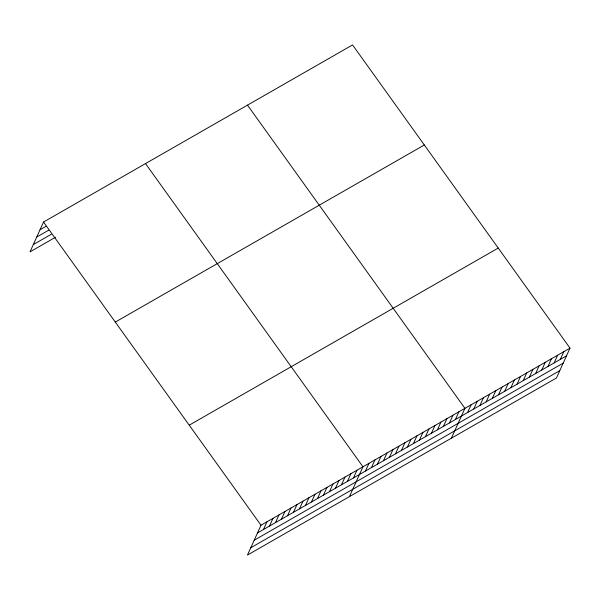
<?xml version="1.0" encoding="UTF-8"?>
<svg xmlns="http://www.w3.org/2000/svg" width="600" height="600" viewBox="0 0 600 600"><rect width="100%" height="100%" fill="white"/><g stroke="black" fill="none" stroke-linecap="round" stroke-linejoin="round"><path stroke-width="0.9" d="M570 348.12L260.985 525.225L247.447 555.075L556.463 377.97L570 348.12L352.553 44.925L43.537 222.03L30 251.88L55.492 237.27M263.483 529.493L266.985 521.783M269.483 526.058L272.985 518.347M275.483 522.615L278.978 514.912M281.483 519.18L284.978 511.47M287.483 515.745L290.978 508.035M293.475 512.303L296.978 504.592M299.475 508.868L302.978 501.158M305.475 505.425L308.97 497.722M311.475 501.99L314.97 494.28M317.475 498.555L320.97 490.845M323.475 495.112L326.97 487.403M329.468 491.678L332.97 483.967M335.468 488.235L338.962 480.533M341.468 484.8L344.962 477.09M347.468 481.365L350.962 473.655M353.468 477.923L356.962 470.213M349.418 496.627L362.962 466.778L145.515 163.59M365.46 471.045L368.955 463.342M371.46 467.61L374.955 459.9M377.46 464.175L380.955 456.465M383.46 460.732L386.955 453.03M389.452 457.298L392.955 449.588M395.452 453.862L398.947 446.153M401.452 450.42L404.947 442.71M407.452 446.985L410.947 439.275M413.452 443.543L416.947 435.84M419.445 440.107L422.947 432.397M425.445 436.673L428.94 428.963M431.445 433.23L434.94 425.52M437.445 429.795L440.94 422.085M443.445 426.353L446.94 418.65M449.438 422.918L452.94 415.207M455.438 419.482L458.933 411.772M451.395 438.18L464.933 408.33L247.493 105.142M467.618 412.5L471.112 404.79M473.798 408.96L477.293 401.25M479.978 405.412L483.472 397.71M486.158 401.873L489.653 394.162M492.338 398.332L495.832 390.623M498.518 394.793L502.02 387.082M504.697 391.245L508.2 383.543M510.877 387.705L514.38 379.995M517.058 384.165L520.56 376.455M523.237 380.618L526.74 372.915M529.425 377.077L532.92 369.368M535.605 373.538L539.1 365.827M541.785 369.998L545.28 362.288M547.965 366.45L551.46 358.748M554.145 362.91L557.64 355.2M560.325 359.37L563.82 351.66M40.043 229.74L46.043 226.305M36.727 237.045L48.727 230.175M33.315 244.575L51.307 234.263M115.297 322.087L424.312 144.983M189.225 425.168L498.24 248.062M257.49 532.928L566.505 355.83M254.175 540.24L563.19 363.135M250.755 547.763L559.778 370.657M43.537 222.03L260.985 525.225"/></g></svg>
